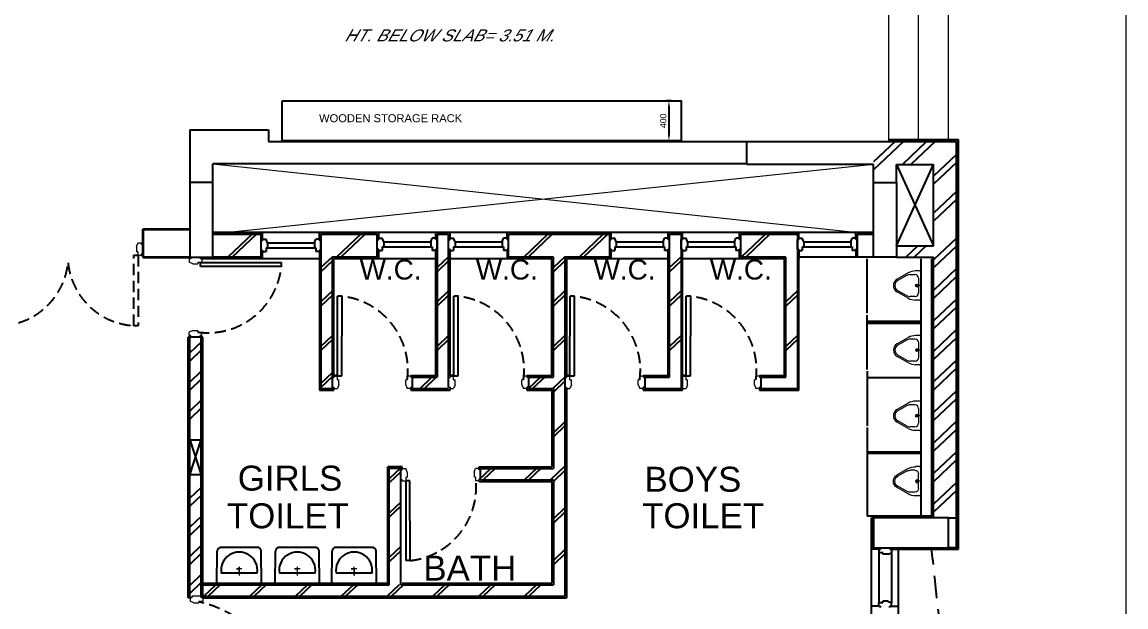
# Model space of a CAD drawing. Extents: x 681461 to 1380439, y -183990 to 19328.
# Drawn here: x 692164 to 703228, y -150969 to -145111 of the extents above; entities that cross this region are included whole.
import ezdxf
from ezdxf.enums import TextEntityAlignment as Align

# ---------------------------------------------------------------- set-up
doc = ezdxf.new("R2010")
doc.units = 0
doc.header["$LTSCALE"] = 900
doc.header["$MEASUREMENT"] = 0
doc.header["$PDMODE"] = 34
doc.linetypes.add('HIDDEN', pattern=[0.375, 0.25, -0.125])
doc.linetypes.add('HIDDEN2', pattern=[0.1875, 0.125, -0.0625])
doc.layers.get('DEFPOINTS').update_dxf_attribs({"color": 3, "linetype": 'CONTINUOUS'})
for name, color, linetype in [('1', 7, 'CONTINUOUS'), ('CL', 8, 'CONTINUOUS'), ('D&R FREAM', 16, 'CONTINUOUS'), ('door', 163, 'CONTINUOUS'), ('DW', 2, 'CONTINUOUS'), ('FUR', 2, 'CONTINUOUS'), ('PLASTER LINE', 8, 'CONTINUOUS'), ('TEXT', 2, 'CONTINUOUS'), ('WALL', 1, 'CONTINUOUS'), ('win', 4, 'CONTINUOUS')]:
    doc.layers.add(name, color=color, linetype=linetype)
doc.layers.add('COL', color=6, linetype='CONTINUOUS', lineweight=25)
doc.layers.add('ELE', color=50, linetype='CONTINUOUS', lineweight=20)
doc.styles.add('ROMANS', font='arial.ttf')
doc.dimstyles.new('MSADIM', dxfattribs={"dimscale": 25, "dimtxt": 2.5, "dimasz": 2.5, "dimexe": 1.2, "dimexo": 1, "dimgap": 1, "dimtad": 1, "dimdec": 0, "dimzin": 1, "dimdsep": 46, "dimtxsty": 'ROMANS', "dimcen": 0, "dimclrd": 3, "dimclrt": 6, "dimadec": 0, "dimazin": 0, "dimtfac": 1, "dimtdec": 0, "dimtofl": 0, "dimtmove": 0, "dimatfit": 3, "dimfxl": 1, "dimtvp": 0.1, "dimtolj": 1, "dimtzin": 1, "dimarcsym": 2})

# ---------------------------------------------------------------- blocks, each defined once
blk = doc.blocks.new('REDFRAME')
at = {"layer": '1', "linetype": 'ByBlock', "lineweight": 13}
for p, q in [((-95, 0), (-95, -15)), ((-95, 0), (0, 0)), ((0, 0), (0, -15)), ((-110, -15), (-110, -50)), ((-110, -15), (-95, -15)), ((-110, -15), (-110, -50)), ((-72, -50), (-110, -50)), ((-72, -50), (-72, -65)), ((-22, -65), (-72, -65)), ((-22, -65), (15, -50)), ((0, -15), (15, -15)), ((15, -15), (15, -50))]:
    blk.add_line(p, q, dxfattribs=at)
blk = doc.blocks.new('A$C271A56B4')
at = {"layer": '1', "lineweight": 0}
for p, q in [((166, 304), (41, 233)), ((146, 274), (49, 219)), ((240, 284), (186, 284)), ((292, 325), (246, 325)), ((305, 12), (305, 313)), ((305, 163), (248, 163)), ((280, 244), (280, 81)), ((166, 21), (41, 92)), ((146, 51), (49, 106)), ((240, 41), (186, 41)), ((292, 0), (246, 0))]:
    blk.add_line(p, q, dxfattribs=at)
blk.add_circle((264, 163), 16.2, dxfattribs=at)
for centre, radius, start, end in [((186, 203), 81.2, 90, 119.5519), ((246, 163), 162, 90, 119.5519), ((240, 244), 40.6, 0, 90), ((292, 313), 12.2, 360, 90), ((81, 163), 81.2, 119.5519, 240.4481), ((81, 163), 65, 119.5519, 240.4481), ((186, 122), 81.2, 240.4481, 270), ((246, 163), 162, 240.4481, 270), ((240, 81), 40.6, 270, 0), ((292, 12), 12.2, 270, 360)]:
    blk.add_arc(centre, radius, start, end, dxfattribs=at)
blk = doc.blocks.new('*D39')
at = {"layer": 'DEFPOINTS', "color": 0, "linetype": 'ByBlock', "lineweight": 13, "ltscale": 1.25}
for p in [(698761, -145900), (698647, -146300), (698771, -146300)]:
    blk.add_point(p, dxfattribs=at)
at = {"layer": 'door', "color": 0, "linetype": 'ByBlock', "lineweight": -2, "ltscale": 1.25}
for p, q in [((698672, -145900), (698617, -145900)), ((698672, -146300), (698617, -146300))]:
    blk.add_line(p, q, dxfattribs=at)
at = {"layer": 'door', "color": 3, "linetype": 'ByBlock', "lineweight": -2, "ltscale": 1.25}
blk.add_line((698647, -145963), (698647, -146238), dxfattribs=at)
at = {"layer": 'door', "color": 3, "linetype": 'ByBlock', "lineweight": 13, "ltscale": 1.25}
for points in [[(698637, -145963), (698658, -145963), (698647, -145900)], [(698637, -146238), (698658, -146238), (698647, -146300)]]:
    blk.add_solid(points, dxfattribs=at)
at = {"layer": 'door', "color": 6, "linetype": 'ByBlock', "ltscale": 1.25, "insert": (698591, -146100), "char_height": 62.5, "attachment_point": 5, "rotation": 90, "style": 'ROMANS'}
blk.add_mtext('\\A1;400', dxfattribs=at)

msp = doc.modelspace()

# ---------------------------------------------------------------- linework, layer by layer
at = {"layer": 'CL', "ltscale": 1.25}
for p, q in [((700534.5, -147466.8), (699934.5, -147466.8)), ((699949.5, -147399.3), (699949.5, -147481.8))]:
    msp.add_line(p, q, dxfattribs=at)
at = {"layer": 'COL', "color": 6}
msp.add_lwpolyline([(700699.5, -146716.8), (700929.5, -146716.8), (700929.5, -147466.8), (700699.5, -147466.8)], close=True, dxfattribs=at)
at = {"layer": 'D&R FREAM', "color": 16, "linetype": 'ByBlock'}
for p, q in [((700752, -150391.8), (700752, -150426.8)), ((700752, -150391.8), (700752, -150426.8)), ((700752, -150391.8), (700752, -150426.8)), ((700752, -150391.8), (700752, -150426.8)), ((700752, -150391.8), (700767, -150391.8)), ((700752, -150391.8), (700767, -150391.8)), ((700790, -150426.8), (700752, -150426.8)), ((700790, -150426.8), (700752, -150426.8)), ((700767, -150376.8), (700862, -150376.8)), ((700767, -150376.8), (700862, -150376.8)), ((700767, -150376.8), (700767, -150391.8)), ((700767, -150376.8), (700767, -150391.8)), ((700790, -150426.8), (700790, -150441.8)), ((700790, -150426.8), (700790, -150441.8)), ((700840, -150441.8), (700790, -150441.8)), ((700840, -150441.8), (700790, -150441.8)), ((700840, -150441.8), (700877, -150426.8)), ((700840, -150441.8), (700877, -150426.8)), ((700862, -150376.8), (700862, -150391.8)), ((700862, -150376.8), (700862, -150391.8)), ((700862, -150391.8), (700877, -150391.8)), ((700862, -150391.8), (700877, -150391.8)), ((700877, -150391.8), (700877, -150426.8)), ((700877, -150391.8), (700877, -150426.8)), ((700840, -150911.8), (700790, -150911.8)), ((700790, -150926.8), (700790, -150911.8)), ((700840, -150911.8), (700877, -150926.8)), ((700790, -150926.8), (700752, -150926.8)), ((700752, -150961.8), (700752, -150926.8)), ((700752, -150961.8), (700752, -150926.8)), ((700752, -150961.8), (700767, -150961.8)), ((700767, -150976.8), (700767, -150961.8)), ((700862, -150961.8), (700877, -150961.8)), ((700862, -150976.8), (700862, -150961.8)), ((700877, -150961.8), (700877, -150926.8))]:
    msp.add_line(p, q, dxfattribs=at)
at = {"layer": 'door', "color": 7, "lineweight": 35, "ltscale": 1.25}
for p, q in [((693374.5, -147186.8), (693844.5, -147186.8)), ((693374.5, -147186.8), (693374.5, -147466.8)), ((693374.5, -147466.8), (693844.5, -147466.8))]:
    msp.add_line(p, q, dxfattribs=at)
at = {"layer": 'door'}
for p, q in [((693953.1, -147517.9), (694763.6, -147519)), ((693953.1, -147558.5), (693953.1, -147517.9)), ((694763.6, -147559.6), (693953.1, -147558.5)), ((694763.6, -147559.6), (694763.6, -147519)), ((695325.7, -148658.2), (695326.7, -147858.2)), ((695367.3, -147858.2), (695326.7, -147858.2)), ((695367.3, -147858.2), (695366.2, -148658.2)), ((696490.7, -148658.2), (696491.7, -147858.2)), ((696532.3, -147858.2), (696491.7, -147858.2)), ((696532.3, -147858.2), (696531.2, -148658.2)), ((697655.7, -148658.2), (697656.7, -147858.2)), ((697697.3, -147858.2), (697656.7, -147858.2)), ((697697.3, -147858.2), (697696.2, -148658.2)), ((698820.7, -148658.2), (698821.7, -147858.2)), ((698862.3, -147858.2), (698821.7, -147858.2)), ((698862.3, -147858.2), (698861.2, -148658.2)), ((695366.2, -148658.2), (695325.7, -148658.2)), ((696531.2, -148658.2), (696490.7, -148658.2)), ((697696.2, -148658.2), (697655.7, -148658.2)), ((698861.2, -148658.2), (698820.7, -148658.2)), ((696010.7, -149705.4), (696011.7, -150505.4)), ((696051.2, -149705.4), (696010.7, -149705.4)), ((696052.3, -150505.4), (696051.2, -149705.4)), ((696052.3, -150505.4), (696011.7, -150505.4))]:
    msp.add_line(p, q, dxfattribs=at)
at = {"layer": 'door', "color": 222, "linetype": 'ByBlock', "lineweight": 13, "ltscale": 1.25}
msp.add_lwpolyline([(681461, -120785.9), (703228, -120785.9), (703228, -183990), (681461, -183990)], close=True, dxfattribs=at)
at = {"layer": 'door', "color": 30, "linetype": 'ByBlock', "ltscale": 1.25}
msp.add_lwpolyline([(694771.2, -145900.4), (698771.2, -145900.4), (698771.2, -146300.4), (694771.2, -146300.4)], close=True, dxfattribs=at)
at = {"layer": 'door', "linetype": 'HIDDEN2'}
for centre, radius, start, end in [((694025.8, -147481.3), 742, 262.36176, 353.93602), ((695289.1, -148596), 742, 352.36176, 83.93602), ((696454.1, -148596), 742, 352.36176, 83.93602), ((697619.1, -148596), 742, 352.36176, 83.93602), ((698784.1, -148596), 742, 352.36176, 83.93602), ((695974.1, -149767.5), 742, 276.06398, 7.63824), ((693700.1, -151998.7), 1105, 13.81396, 77.64591)]:
    msp.add_arc(centre, radius, start, end, dxfattribs=at)
at = {"layer": 'DW', "color": 5, "linetype": 'HIDDEN2'}
msp.add_lwpolyline([(693282.7, -147445.7), (693326.6, -147445.7), (693326.6, -148152.7), (693282.7, -148152.7)], close=True, dxfattribs=at)
for centre, start, end in [((691924.5, -147449.1), 273.13552, 354.03349), ((693324.5, -147449.1), 185.96651, 266.86448)]:
    msp.add_arc(centre, 703.8, start, end, dxfattribs=at)
at = {"layer": 'ELE'}
for p, q in [((700850.1, -146306.8), (700850.1, -142961.8)), ((701150.1, -146306.8), (701150.1, -142961.8)), ((701450.1, -146306.8), (701450.1, -142961.8)), ((700699.5, -146536.8), (694074.5, -147236.8)), ((694074.9, -146531.8), (700699.5, -147236.8))]:
    msp.add_line(p, q, dxfattribs=at)
at = {"layer": 'FUR', "color": 14}
for p, q in [((694117.4, -150746.4), (694120.4, -150411.7)), ((694520.2, -150372.7), (694160.1, -150372.7)), ((694563, -150746.4), (694559.9, -150411.7)), ((694699.7, -150746.4), (694702.7, -150411.7)), ((695102.5, -150372.7), (694742.4, -150372.7)), ((695145.3, -150746.4), (695142.2, -150411.7)), ((695269.3, -150746.4), (695272.3, -150411.7)), ((695672.2, -150372.7), (695312.1, -150372.7)), ((695714.9, -150746.4), (695711.9, -150411.7)), ((694520.1, -150630.4), (694160.2, -150630.4)), ((695102.4, -150630.4), (694742.5, -150630.4)), ((695672.1, -150630.4), (695312.2, -150630.4))]:
    msp.add_line(p, q, dxfattribs=at)
at = {"layer": 'FUR', "color": 14, "const_width": 14.2}
for points in [[(694369.7, -150587.1), (694309.9, -150587.7)], [(694340.6, -150655.5), (694339.8, -150566.4)], [(694952, -150587.1), (694892.2, -150587.7)], [(694922.9, -150655.5), (694922.1, -150566.4)], [(695521.6, -150587.1), (695461.9, -150587.7)], [(695492.6, -150655.5), (695491.8, -150566.4)]]:
    msp.add_lwpolyline(points, dxfattribs=at)
at = {"layer": 'FUR', "color": 14}
for centre, radius, start, end in [((694159.8, -150412.1), 39.4, 89.48277, 179.48277), ((694340.2, -150602.5), 182.1, 351.16243, 188.83757), ((694520.6, -150412.1), 39.4, 0.51723, 90.51723), ((694742.1, -150412.1), 39.4, 89.48277, 179.48277), ((694922.5, -150602.5), 182.1, 351.16243, 188.83757), ((695102.9, -150412.1), 39.4, 0.51723, 90.51723), ((695311.7, -150412.1), 39.4, 89.48277, 179.48277), ((695492.1, -150602.5), 182.1, 351.16243, 188.83757), ((695672.5, -150412.1), 39.4, 0.51723, 90.51723)]:
    msp.add_arc(centre, radius, start, end, dxfattribs=at)
at = {"layer": 'PLASTER LINE', "color": 8, "linetype": 'ByBlock'}
msp.add_line((700674.5, -150076.8), (700674.5, -151099.8), dxfattribs=at)
at = {"layer": 'PLASTER LINE', "color": 8}
for p, q in [((700752, -150961.8), (700674.5, -150961.8)), ((700862, -150961.8), (700954.5, -150961.8))]:
    msp.add_line(p, q, dxfattribs=at)
at = {"layer": 'WALL'}
for p, q in [((693844.5, -146191.8), (694634.5, -146191.8)), ((693844.5, -146191.8), (693844.5, -146716.8)), ((694634.5, -146191.8), (694634.5, -146306.8)), ((694634.5, -146306.8), (701529.1, -146306.8)), ((699429.1, -146306.8), (699649.5, -146306.8)), ((699429.1, -146536.8), (699429.1, -146306.8)), ((699429.1, -146306.8), (701529.1, -146306.8)), ((701529.1, -150376.8), (701529.1, -146306.8)), ((694074.5, -146716.8), (694074.5, -146531.8)), ((700699.5, -146536.8), (699429.1, -146536.8)), ((700699.5, -146716.8), (700699.5, -146536.8)), ((700929.5, -146536.8), (701299.1, -146536.8)), ((700929.5, -146716.8), (700929.5, -146536.8)), ((701299.1, -147351.8), (701299.1, -146536.8)), ((694559.5, -147236.8), (694074.5, -147236.8)), ((694074.5, -147236.8), (694559.5, -147236.8)), ((694559.5, -147466.8), (694559.5, -147236.8)), ((695159.5, -147236.8), (695159.5, -147466.8)), ((695159.5, -147236.8), (695724.5, -147236.8)), ((695724.5, -147466.8), (695724.5, -147236.8)), ((696324.5, -147236.8), (696439.5, -147236.8)), ((696324.5, -147236.8), (696324.5, -148666.8)), ((696439.5, -148766.8), (696439.5, -147236.8)), ((697039.5, -147466.8), (697039.5, -147236.8)), ((697039.5, -147236.8), (698054.5, -147236.8)), ((698054.5, -147466.8), (698054.5, -147236.8)), ((698654.5, -148666.6), (698654.5, -147236.8)), ((698654.5, -147236.8), (698769.5, -147236.8)), ((698769.5, -147236.8), (698769.5, -148781.6)), ((699369.5, -147466.8), (699369.5, -147236.8)), ((699369.5, -147236.8), (699934.5, -147236.8)), ((699934.5, -147236.8), (699934.5, -147466.8)), ((699934.5, -147236.8), (699934.5, -148781.6)), ((700534.5, -147236.8), (700534.5, -147466.8)), ((700534.5, -147236.8), (700699.5, -147236.8)), ((695159.5, -147395.5), (695159.5, -147300.5)), ((695724.5, -147384.3), (695724.5, -147289.3)), ((696324.5, -147384.3), (696324.5, -147289.3)), ((696439.5, -147384.3), (696439.5, -147289.3)), ((698054.5, -147384.3), (698054.5, -147289.3)), ((700929.5, -147351.8), (701299.1, -147351.8)), ((694559.5, -147466.8), (694074.5, -147466.8)), ((695159.5, -147466.8), (695159.5, -148781.8)), ((695274.5, -148781.8), (695274.5, -147466.8)), ((695724.5, -147466.8), (695274.5, -147466.8)), ((697489.5, -147466.8), (697039.5, -147466.8)), ((697489.5, -148666.8), (697489.5, -147466.8)), ((697604.5, -147466.8), (697604.5, -150861.8)), ((698054.5, -147466.8), (697604.5, -147466.8)), ((699819.5, -147466.8), (699369.5, -147466.8)), ((699819.5, -148666.6), (699819.5, -147466.8)), ((700699.5, -147466.8), (700534.5, -147466.8)), ((700929.5, -147466.8), (701299.1, -147466.8)), ((701299.1, -150076.8), (701299.1, -147466.8)), ((693974.5, -148266.8), (693829.5, -148266.8)), ((696074.5, -148666.8), (696074.5, -148781.8)), ((696074.5, -148666.8), (696324.5, -148666.8)), ((697239.5, -148666.8), (697489.5, -148666.8)), ((698404.5, -148666.6), (698654.5, -148666.6)), ((698404.5, -148666.6), (698404.5, -148781.8)), ((699569.5, -148666.6), (699819.5, -148666.6)), ((699569.5, -148666.6), (699569.5, -148781.8)), ((695159.5, -148781.8), (695274.5, -148781.8)), ((696074.5, -148781.8), (696439.5, -148781.8)), ((697239.5, -148781.8), (697489.5, -148781.8)), ((697489.5, -148781.8), (697489.5, -149581.8)), ((698404.5, -148781.6), (698769.5, -148781.6)), ((699569.5, -148781.6), (699934.5, -148781.6)), ((695844.5, -150746.8), (695844.5, -149581.8)), ((695959.5, -149581.8), (695844.5, -149581.8)), ((695959.5, -150746.8), (695959.5, -149581.8)), ((696759.5, -149581.8), (697489.5, -149581.8)), ((696759.5, -149696.8), (696759.5, -149581.8)), ((696759.5, -149696.8), (697489.5, -149696.8)), ((697489.5, -149696.8), (697489.5, -150746.8)), ((701529.1, -150376.8), (701449.5, -150376.8)), ((693959.5, -150746.8), (695844.5, -150746.8)), ((695959.5, -150746.8), (697489.5, -150746.8)), ((693959.5, -150861.8), (697604.5, -150861.8))]:
    msp.add_line(p, q, dxfattribs=at)
at = {"layer": 'WALL', "color": 8, "linetype": 'ByBlock'}
for p, q in [((700998.9, -146306.8), (700699.5, -146590.6)), ((700913.5, -146306.8), (700699.5, -146509.7)), ((700849.5, -146286.8), (701549.1, -146286.8)), ((701229.5, -146306.8), (700986.9, -146536.8)), ((701314.9, -146306.8), (701072.2, -146536.8)), ((701549.1, -150391.8), (701549.1, -146286.8)), ((701529.1, -146437.1), (701299.1, -146655.2)), ((701529.1, -146518), (701299.1, -146736.1)), ((701529.1, -146807.1), (701299.1, -147025.2)), ((701529.1, -146888), (701299.1, -147106.1)), ((694470, -147236.8), (694227.4, -147466.8)), ((694513.6, -147236.8), (694271, -147466.8)), ((694574.5, -147285.5), (694574.5, -147221.8)), ((695559.2, -147236.8), (695316.6, -147466.8)), ((695602.8, -147236.8), (695360.2, -147466.8)), ((695739.5, -147274.3), (695739.5, -147221.8)), ((696454.5, -147274.3), (696454.5, -147221.8)), ((696454.5, -147274.3), (696454.5, -147236.8)), ((697024.5, -147274.3), (697024.5, -147221.8)), ((697435, -147236.8), (697192.4, -147466.8)), ((697478.6, -147236.8), (697236, -147466.8)), ((697989.8, -147236.8), (697747.2, -147466.8)), ((698033.4, -147236.8), (697790.8, -147466.8)), ((698069.5, -147274.3), (698069.5, -147221.8)), ((698639.5, -147274.3), (698639.5, -147221.8)), ((698784.5, -147274.3), (698784.5, -147221.8)), ((699354.5, -147274.3), (699354.5, -147221.8)), ((699615.7, -147236.8), (699373, -147466.8)), ((699659.3, -147236.8), (699416.7, -147466.8)), ((699949.5, -147274.3), (699949.5, -147221.8)), ((700519.5, -147274.3), (700519.5, -147221.8)), ((701141.8, -147351.8), (701020.5, -147466.8)), ((701227.2, -147351.8), (701105.9, -147466.8)), ((701529.1, -147274.1), (701299.1, -147492.2)), ((701529.1, -147355), (701299.1, -147573.1)), ((694574.5, -147481.8), (694574.5, -147410.5)), ((695144.5, -147410.5), (695144.5, -147481.8)), ((695144.5, -147481.8), (695144.5, -148796.8)), ((695274.5, -147461.5), (695158.8, -147571.1)), ((695289.5, -148656.8), (695289.5, -147481.8)), ((695739.5, -147481.8), (695739.5, -147399.3)), ((696439.5, -147461.5), (696323.8, -147571.1)), ((697024.5, -147399.3), (697024.5, -147481.8)), ((697604.5, -147461.5), (697488.8, -147571.1)), ((698069.5, -147481.8), (698069.5, -147384.3)), ((698769.5, -147461.5), (698653.8, -147571.1)), ((699354.5, -147481.8), (699354.5, -147384.3)), ((700519.5, -147399.3), (700519.5, -147466.8)), ((695274.5, -147502.8), (695158.8, -147612.5)), ((696439.5, -147502.8), (696323.8, -147612.5)), ((697604.5, -147502.8), (697488.8, -147612.5)), ((698769.5, -147502.8), (698653.8, -147612.5)), ((701529.1, -147580.1), (701299.1, -147798.2)), ((701529.1, -147661), (701299.1, -147879.1)), ((695274.5, -147804.3), (695158.8, -147913.9)), ((696439.5, -147804.3), (696323.8, -147913.9)), ((697604.5, -147804.3), (697488.8, -147913.9)), ((698769.5, -147804.3), (698653.8, -147913.9)), ((699934.5, -147804.3), (699818.8, -147913.9)), ((695274.5, -147845.6), (695158.8, -147955.3)), ((696439.5, -147845.6), (696323.8, -147955.3)), ((697604.5, -147845.6), (697488.8, -147955.3)), ((698769.5, -147845.6), (698653.8, -147955.3)), ((699934.5, -147845.6), (699818.8, -147955.3)), ((701529.1, -147886.1), (701299.1, -148104.2)), ((701529.1, -147967), (701299.1, -148185.1)), ((695274.5, -148250.8), (695158.8, -148360.5)), ((696439.5, -148250.8), (696323.8, -148360.5)), ((697604.5, -148250.8), (697488.8, -148360.5)), ((698769.5, -148250.8), (698653.8, -148360.5)), ((699934.5, -148250.8), (699818.8, -148360.5)), ((701529.1, -148192.1), (701299.1, -148410.2)), ((693959.5, -148316.8), (693844.5, -148425.8)), ((695274.5, -148292.1), (695158.8, -148401.8)), ((696439.5, -148292.1), (696323.8, -148401.8)), ((697604.5, -148292.1), (697488.8, -148401.8)), ((698769.5, -148292.1), (698653.8, -148401.8)), ((699934.5, -148292.1), (699818.8, -148401.8)), ((701529.1, -148273), (701299.1, -148491.1)), ((693959.5, -148397.7), (693844.5, -148506.7)), ((701529.1, -148498.1), (701299.1, -148716.2)), ((701529.1, -148579), (701299.1, -148797.1)), ((693959.5, -148607.8), (693844.5, -148716.8)), ((693959.5, -148688.7), (693844.5, -148797.7)), ((695274.5, -148620.8), (695158.8, -148730.5)), ((695274.5, -148662.2), (695158.8, -148771.8)), ((696059.5, -148651.8), (696309.5, -148651.8)), ((696059.5, -148651.8), (696059.5, -148656.8)), ((696269.1, -148671.8), (696147.8, -148786.8)), ((696312.7, -148671.8), (696191.4, -148786.8)), ((697224.5, -148651.8), (697224.5, -148656.8)), ((697358.8, -148666.8), (697239.5, -148779.9)), ((697402.4, -148666.8), (697281.1, -148781.8)), ((697604.5, -148668), (697484.5, -148781.8)), ((698389.5, -148651.8), (698389.5, -148656.8)), ((698389.5, -148651.8), (698639.5, -148651.8)), ((699554.5, -148651.8), (699554.5, -148656.8)), ((699554.5, -148651.8), (699804.5, -148651.8)), ((695144.5, -148796.8), (695289.5, -148796.8)), ((695289.5, -148796.8), (695289.5, -148781.8)), ((696059.5, -148781.8), (696059.5, -148796.8)), ((696059.5, -148796.8), (696454.5, -148796.8)), ((697224.5, -148781.8), (697224.5, -148796.8)), ((697604.5, -148709.3), (697488.8, -148819)), ((697604.5, -148709.3), (697488.8, -148819)), ((698389.5, -148781.8), (698389.5, -148796.8)), ((698389.5, -148796.8), (698784.5, -148796.8)), ((699554.5, -148781.8), (699554.5, -148796.8)), ((699554.5, -148796.8), (699949.5, -148796.8)), ((701529.1, -148804.1), (701299.1, -149022.2)), ((693959.5, -148898.8), (693844.5, -149007.8)), ((701529.1, -148885), (701299.1, -149103.1)), ((693959.5, -148979.7), (693844.5, -149088.7)), ((697604.5, -149114.5), (697488.8, -149224.2)), ((701529.1, -149110.1), (701299.1, -149328.2)), ((697604.5, -149155.9), (697488.8, -149265.5)), ((701529.1, -149191), (701299.1, -149409.1)), ((701529.1, -149416.1), (701299.1, -149634.2)), ((695829.5, -150731.8), (695829.5, -149566.8)), ((695974.5, -149566.8), (695829.5, -149566.8)), ((695959.5, -149576.5), (695843.8, -149686.1)), ((695974.5, -149581.8), (695974.5, -149566.8)), ((696861.7, -149581.8), (696740.4, -149696.8)), ((696744.5, -149566.8), (697474.5, -149566.8)), ((696744.5, -149596.8), (696744.5, -149566.8)), ((696744.5, -149566.8), (696744.5, -149566.8)), ((696905.3, -149581.8), (696784, -149696.8)), ((697320.8, -149581.8), (697199.5, -149696.8)), ((697364.4, -149581.8), (697243.1, -149696.8)), ((697604.5, -149561), (697461.3, -149696.8)), ((701529.1, -149497), (701299.1, -149715.1)), ((695959.5, -149617.8), (695843.8, -149727.5)), ((697604.5, -149602.4), (697488.8, -149712)), ((693959.5, -149771.8), (693844.5, -149880.8)), ((696744.5, -149711.8), (696744.5, -149706.8)), ((696744.5, -149711.8), (697474.5, -149711.8)), ((697474.5, -149711.8), (697474.5, -150731.8)), ((701529.1, -149722.1), (701299.1, -149940.2)), ((701529.1, -149803), (701299.1, -150021.1)), ((693959.5, -149852.7), (693844.5, -149961.7)), ((695959.5, -149919.3), (695843.8, -150028.9)), ((695959.5, -149960.6), (695843.8, -150070.3)), ((697604.5, -149978.2), (697488.8, -150087.9)), ((697604.5, -150019.6), (697488.8, -150129.3)), ((693959.5, -150062.8), (693844.5, -150171.8)), ((700684.5, -150061.8), (700684.5, -150391.8)), ((701449.5, -150076.8), (701529.1, -150076.8)), ((693959.5, -150143.7), (693844.5, -150252.7)), ((693959.5, -150353.8), (693844.5, -150462.8)), ((693959.5, -150434.7), (693844.5, -150543.7)), ((695959.5, -150365.8), (695843.8, -150475.5)), ((695959.5, -150407.1), (695843.8, -150516.8)), ((697604.5, -150395.5), (697488.8, -150505.1)), ((697604.5, -150436.8), (697488.8, -150546.5)), ((700752, -150391.8), (700674.5, -150391.8)), ((700752, -150391.8), (700684.5, -150391.8)), ((700877, -150391.8), (701549.1, -150391.8)), ((693959.5, -150644.8), (693844.5, -150753.8)), ((693959.5, -150725.7), (693844.5, -150834.7)), ((693974.5, -150731.8), (695829.5, -150731.8)), ((694107.4, -150746.8), (693986.1, -150861.8)), ((694151, -150746.8), (694029.7, -150861.8)), ((694566.5, -150746.8), (694445.2, -150861.8)), ((694610.1, -150746.8), (694488.8, -150861.8)), ((695025.5, -150746.8), (694904.2, -150861.8)), ((695069.1, -150746.8), (694947.8, -150861.8)), ((695484.6, -150746.8), (695363.3, -150861.8)), ((695528.2, -150746.8), (695406.9, -150861.8)), ((695943.6, -150746.8), (695822.3, -150861.8)), ((695987.2, -150746.8), (695865.9, -150861.8)), ((695974.5, -150731.8), (697474.5, -150731.8)), ((696402.7, -150746.8), (696281.4, -150861.8)), ((696446.3, -150746.8), (696325, -150861.8)), ((696861.7, -150746.8), (696740.4, -150861.8)), ((696905.3, -150746.8), (696784, -150861.8)), ((697320.8, -150746.8), (697199.5, -150861.8)), ((697364.4, -150746.8), (697243.1, -150861.8)), ((693974.5, -150876.8), (697619.5, -150876.8))]:
    msp.add_line(p, q, dxfattribs=at)
at = {"layer": 'WALL', "color": 1, "linetype": 'Continuous'}
msp.add_line((699429.1, -146531.8), (694074.5, -146531.8), dxfattribs=at)
at = {"layer": 'WALL', "color": 9}
for p, q in [((700929.5, -146536.8), (701299.1, -147351.8)), ((700929.5, -147351.8), (701299.1, -146536.8))]:
    msp.add_line(p, q, dxfattribs=at)
at = {"layer": 'WALL', "color": 8}
for p, q in [((693374.5, -147186.8), (693374.5, -147446.8)), ((700699.5, -147219.6), (694074.5, -147219.6)), ((695144.5, -147285.5), (695144.5, -147221.8)), ((696309.5, -147274.3), (696309.5, -147221.8)), ((698069.5, -147274.3), (698069.5, -147236.8)), ((698784.5, -147274.3), (698784.5, -147236.8)), ((693359.5, -147434.1), (693359.5, -147454.1)), ((695144.5, -147481.8), (693965, -147481.8)), ((696309.5, -147481.8), (695289.5, -147481.8)), ((696309.5, -148651.8), (696309.5, -147399.3)), ((696454.5, -148656.8), (696454.5, -147399.3)), ((697474.5, -147481.8), (696454.5, -147481.8)), ((697474.5, -148651.8), (697474.5, -147481.8)), ((697619.5, -147481.8), (697619.5, -148656.8)), ((698639.5, -147481.8), (697619.5, -147481.8)), ((698639.5, -148651.8), (698639.5, -147399.3)), ((698784.5, -148796.8), (698784.5, -147399.3)), ((699804.5, -147481.8), (698784.5, -147481.8)), ((699804.5, -148651.8), (699804.5, -147481.8)), ((699949.5, -148796.8), (699949.5, -147399.3)), ((700634.3, -148028.2), (700634.3, -147481.8)), ((701174.3, -150051.8), (701174.3, -147481.8)), ((701284.1, -150061.8), (701284.1, -147481.8)), ((700634.3, -148591.7), (700634.3, -148045.3)), ((701175.6, -148111.5), (700635.6, -148111.5)), ((700635.6, -148128.6), (701175.6, -148128.6)), ((693829.5, -150876.8), (693829.5, -148266.8)), ((693974.5, -150861.8), (693974.5, -148266.8)), ((697224.5, -148651.8), (697474.5, -148651.8)), ((700634.3, -148608.8), (700634.3, -149155.1)), ((701175.6, -148674.9), (700635.6, -148674.9)), ((696454.5, -148796.8), (696454.5, -148781.8)), ((697224.5, -148796.8), (697474.5, -148796.8)), ((697474.5, -148796.8), (697474.5, -149566.8)), ((697619.5, -148781.8), (697619.5, -150876.8)), ((700634.3, -149172.2), (700634.3, -150061.8)), ((700634.3, -149415.7), (701174.3, -149415.7)), ((701174.3, -149432.8), (700634.3, -149432.8)), ((701284.1, -150061.8), (700634.3, -150061.8)), ((700949.5, -153344.8), (700949.5, -150391.8)), ((693849.5, -150876.8), (693829.5, -150876.8))]:
    msp.add_line(p, q, dxfattribs=at)
at = {"layer": 'WALL', "color": 1, "linetype": 'ByBlock'}
for p, q in [((694559.5, -147395.5), (694559.5, -147300.5)), ((694559.5, -147300.5), (694574.5, -147300.5)), ((694574.5, -147300.5), (694574.5, -147285.5)), ((694574.5, -147285.5), (694609.5, -147285.5)), ((694624.5, -147322.5), (694609.5, -147285.5)), ((694609.5, -147372.5), (694609.5, -147410.5)), ((694609.5, -147372.5), (694624.5, -147372.5)), ((694624.5, -147322.5), (694624.5, -147372.5)), ((695094.5, -147322.5), (695109.5, -147285.5)), ((695094.5, -147322.5), (695094.5, -147372.5)), ((695109.5, -147372.5), (695094.5, -147372.5)), ((695144.5, -147285.5), (695109.5, -147285.5)), ((695109.5, -147372.5), (695109.5, -147410.5)), ((695144.5, -147300.5), (695144.5, -147285.5)), ((695159.5, -147300.5), (695144.5, -147300.5)), ((695724.5, -147289.3), (695739.5, -147289.3)), ((695739.5, -147274.3), (695774.5, -147274.3)), ((695739.5, -147289.3), (695739.5, -147274.3)), ((695789.5, -147311.3), (695774.5, -147274.3)), ((695774.5, -147361.3), (695789.5, -147361.3)), ((695774.5, -147361.3), (695774.5, -147399.3)), ((695789.5, -147311.3), (695789.5, -147361.3)), ((696259.5, -147311.3), (696274.5, -147274.3)), ((696259.5, -147311.3), (696259.5, -147361.3)), ((696274.5, -147361.3), (696259.5, -147361.3)), ((696309.5, -147274.3), (696274.5, -147274.3)), ((696274.5, -147361.3), (696274.5, -147399.3)), ((696309.5, -147289.3), (696309.5, -147274.3)), ((696324.5, -147289.3), (696309.5, -147289.3)), ((696439.5, -147289.3), (696454.5, -147289.3)), ((696454.5, -147289.3), (696454.5, -147274.3)), ((696454.5, -147274.3), (696489.5, -147274.3)), ((696504.5, -147311.3), (696489.5, -147274.3)), ((696489.5, -147361.3), (696489.5, -147399.3)), ((696489.5, -147361.3), (696504.5, -147361.3)), ((696504.5, -147311.3), (696504.5, -147361.3)), ((696974.5, -147311.3), (696989.5, -147274.3)), ((696974.5, -147311.3), (696974.5, -147361.3)), ((696989.5, -147361.3), (696974.5, -147361.3)), ((697024.5, -147274.3), (696989.5, -147274.3)), ((696989.5, -147361.3), (696989.5, -147399.3)), ((697024.5, -147289.3), (697024.5, -147274.3)), ((697039.5, -147289.3), (697024.5, -147289.3)), ((697039.5, -147384.3), (697039.5, -147289.3)), ((698054.5, -147289.3), (698069.5, -147289.3)), ((698069.5, -147274.3), (698104.5, -147274.3)), ((698069.5, -147289.3), (698069.5, -147274.3)), ((698119.5, -147311.3), (698104.5, -147274.3)), ((698104.5, -147361.3), (698119.5, -147361.3)), ((698104.5, -147361.3), (698104.5, -147399.3)), ((698119.5, -147311.3), (698119.5, -147361.3)), ((698589.5, -147311.3), (698604.5, -147274.3)), ((698589.5, -147311.3), (698589.5, -147361.3)), ((698604.5, -147361.3), (698589.5, -147361.3)), ((698639.5, -147274.3), (698604.5, -147274.3)), ((698604.5, -147361.3), (698604.5, -147399.3)), ((698639.5, -147289.3), (698639.5, -147274.3)), ((698654.5, -147289.3), (698639.5, -147289.3)), ((698654.5, -147384.3), (698654.5, -147289.3)), ((698769.5, -147384.3), (698769.5, -147289.3)), ((698769.5, -147289.3), (698784.5, -147289.3)), ((698784.5, -147289.3), (698784.5, -147274.3)), ((698784.5, -147274.3), (698819.5, -147274.3)), ((698834.5, -147311.3), (698819.5, -147274.3)), ((698819.5, -147361.3), (698819.5, -147399.3)), ((698819.5, -147361.3), (698834.5, -147361.3)), ((698834.5, -147311.3), (698834.5, -147361.3)), ((699304.5, -147311.3), (699319.5, -147274.3)), ((699304.5, -147311.3), (699304.5, -147361.3)), ((699319.5, -147361.3), (699304.5, -147361.3)), ((699354.5, -147274.3), (699319.5, -147274.3)), ((699319.5, -147361.3), (699319.5, -147399.3)), ((699354.5, -147289.3), (699354.5, -147274.3)), ((699369.5, -147289.3), (699354.5, -147289.3)), ((699369.5, -147384.3), (699369.5, -147289.3)), ((699934.5, -147289.3), (699949.5, -147289.3)), ((699934.5, -147384.3), (699934.5, -147289.3)), ((699949.5, -147274.3), (699984.5, -147274.3)), ((699949.5, -147289.3), (699949.5, -147274.3)), ((699999.5, -147311.3), (699984.5, -147274.3)), ((699984.5, -147361.3), (699999.5, -147361.3)), ((699984.5, -147361.3), (699984.5, -147399.3)), ((699999.5, -147311.3), (699999.5, -147361.3)), ((700469.5, -147311.3), (700484.5, -147274.3)), ((700469.5, -147311.3), (700469.5, -147361.3)), ((700484.5, -147361.3), (700469.5, -147361.3)), ((700519.5, -147274.3), (700484.5, -147274.3)), ((700484.5, -147361.3), (700484.5, -147399.3)), ((700519.5, -147289.3), (700519.5, -147274.3)), ((700534.5, -147289.3), (700519.5, -147289.3)), ((700534.5, -147384.3), (700534.5, -147289.3)), ((694559.5, -147395.5), (694574.5, -147395.5)), ((694574.5, -147410.5), (694574.5, -147395.5)), ((694574.5, -147410.5), (694609.5, -147410.5)), ((694574.5, -147410.5), (694609.5, -147410.5)), ((695144.5, -147410.5), (695109.5, -147410.5)), ((695144.5, -147410.5), (695109.5, -147410.5)), ((695159.5, -147395.5), (695144.5, -147395.5)), ((695144.5, -147410.5), (695144.5, -147395.5)), ((695724.5, -147384.3), (695739.5, -147384.3)), ((695739.5, -147399.3), (695739.5, -147384.3)), ((695739.5, -147399.3), (695774.5, -147399.3)), ((695739.5, -147399.3), (695774.5, -147399.3)), ((696309.5, -147399.3), (696274.5, -147399.3)), ((696309.5, -147399.3), (696274.5, -147399.3)), ((696309.5, -147399.3), (696309.5, -147384.3)), ((696324.5, -147384.3), (696309.5, -147384.3)), ((696439.5, -147384.3), (696454.5, -147384.3)), ((696454.5, -147399.3), (696454.5, -147384.3)), ((696454.5, -147399.3), (696489.5, -147399.3)), ((696454.5, -147399.3), (696489.5, -147399.3)), ((697024.5, -147399.3), (696989.5, -147399.3)), ((697024.5, -147399.3), (696989.5, -147399.3)), ((697039.5, -147384.3), (697024.5, -147384.3)), ((697024.5, -147399.3), (697024.5, -147384.3)), ((698054.5, -147384.3), (698069.5, -147384.3)), ((698069.5, -147399.3), (698069.5, -147384.3)), ((698069.5, -147399.3), (698104.5, -147399.3)), ((698069.5, -147399.3), (698104.5, -147399.3)), ((698639.5, -147399.3), (698604.5, -147399.3)), ((698639.5, -147399.3), (698604.5, -147399.3)), ((698639.5, -147399.3), (698639.5, -147384.3)), ((698654.5, -147384.3), (698639.5, -147384.3)), ((698769.5, -147384.3), (698784.5, -147384.3)), ((698784.5, -147399.3), (698784.5, -147384.3)), ((698784.5, -147399.3), (698819.5, -147399.3)), ((698784.5, -147399.3), (698819.5, -147399.3)), ((699354.5, -147399.3), (699319.5, -147399.3)), ((699354.5, -147399.3), (699319.5, -147399.3)), ((699369.5, -147384.3), (699354.5, -147384.3)), ((699354.5, -147399.3), (699354.5, -147384.3)), ((699934.5, -147384.3), (699949.5, -147384.3)), ((699949.5, -147399.3), (699949.5, -147384.3)), ((699949.5, -147399.3), (699984.5, -147399.3)), ((699949.5, -147399.3), (699984.5, -147399.3)), ((700519.5, -147399.3), (700484.5, -147399.3)), ((700519.5, -147399.3), (700484.5, -147399.3)), ((700519.5, -147399.3), (700519.5, -147384.3)), ((700534.5, -147384.3), (700519.5, -147384.3)), ((693844.5, -150876.8), (693844.5, -148266.8)), ((693959.5, -150861.8), (693959.5, -148266.8)), ((695325.7, -148651.8), (695289.5, -148651.8)), ((696490.7, -148651.8), (696454.5, -148651.8)), ((697655.7, -148651.8), (697619.5, -148651.8)), ((698820.7, -148651.8), (698784.5, -148651.8)), ((700752, -150391.8), (700767, -150391.8)), ((700752, -150391.8), (700752, -150426.8)), ((700752, -150391.8), (700752, -150426.8)), ((700790, -150426.8), (700752, -150426.8)), ((700767, -150376.8), (700862, -150376.8)), ((700767, -150376.8), (700767, -150391.8)), ((700790, -150426.8), (700790, -150441.8)), ((700840, -150441.8), (700790, -150441.8)), ((700840, -150441.8), (700877, -150426.8)), ((700862, -150376.8), (700862, -150391.8)), ((700862, -150391.8), (700877, -150391.8)), ((700877, -150391.8), (700877, -150426.8)), ((693959.5, -150861.8), (693959.5, -150876.8))]:
    msp.add_line(p, q, dxfattribs=at)
at = {"layer": 'WALL', "color": 2}
for p, q in [((700929.5, -147466.8), (701299.1, -147466.8)), ((697239.5, -148666.8), (697239.5, -148781.8))]:
    msp.add_line(p, q, dxfattribs=at)
at = {"layer": 'WALL', "color": 4}
for p, q in [((693844.5, -149646.8), (693959.5, -149296.8)), ((693844.5, -149296.8), (693959.5, -149646.8))]:
    msp.add_line(p, q, dxfattribs=at)
at = {"layer": 'WALL', "color": 6}
for points in [[(693844.5, -147466.8), (694074.5, -147466.8), (694074.5, -146716.8), (693844.5, -146716.8)], [(700699.5, -150376.8), (701449.5, -150376.8), (701449.5, -150076.8), (700699.5, -150076.8)]]:
    msp.add_lwpolyline(points, close=True, dxfattribs=at)
at = {"layer": 'WALL', "color": 4}
msp.add_lwpolyline([(693844.5, -149296.8), (693959.5, -149296.8), (693959.5, -149646.8), (693844.5, -149646.8)], close=True, dxfattribs=at)
at = {"layer": 'WALL', "color": 5, "linetype": 'HIDDEN'}
msp.add_arc((664600.4, -154670.3), 36929.1, 353.32351, 6.67649, dxfattribs=at)
at = {"layer": 'win', "linetype": 'ByBlock'}
for p, q in [((694624.5, -147322.5), (695094.5, -147322.5)), ((694624.5, -147372.5), (695094.5, -147372.5)), ((695789.5, -147311.3), (696259.5, -147311.3)), ((695789.5, -147361.3), (696259.5, -147361.3)), ((696504.5, -147311.3), (696974.5, -147311.3)), ((696504.5, -147361.3), (696974.5, -147361.3)), ((698119.5, -147311.3), (698589.5, -147311.3)), ((698119.5, -147361.3), (698589.5, -147361.3)), ((698834.5, -147311.3), (699304.5, -147311.3)), ((698834.5, -147361.3), (699304.5, -147361.3)), ((699999.5, -147311.3), (700469.5, -147311.3)), ((699999.5, -147361.3), (700469.5, -147361.3)), ((700752, -150426.8), (700752, -150926.8)), ((700752, -150426.8), (700752, -150926.8)), ((700877, -150426.8), (700877, -150926.8)), ((700877, -150426.8), (700877, -150926.8))]:
    msp.add_line(p, q, dxfattribs=at)

# ---------------------------------------------------------------- block references
at = {"layer": 'FUR', "xscale": 0.8999982001259923, "yscale": 0.899998200009577, "zscale": 0.8999982000000001}
for p in [(700897.2, -147897), (700898.5, -148543.7), (700897.2, -149201.3)]:
    msp.add_blockref('A$C271A56B4', p, dxfattribs=at)
at = {"layer": 'FUR', "xscale": -0.8999982001259923, "yscale": 0.899998200009577, "zscale": 0.8999982000000001, "rotation": 180}
msp.add_blockref('A$C271A56B4', (700897.2, -149564), dxfattribs=at)
at = {"layer": 'WALL', "color": 8, "linetype": 'ByBlock', "xscale": -1}
for p, rotation in [((693374.5, -147339.1), 270), ((695274.5, -148766.8), 90), ((696439.5, -148766.8), 90), ((697604.5, -148766.8), 90), ((698769.5, -148766.8), 90), ((696759.5, -149596.8), 270)]:
    msp.add_blockref('REDFRAME', p, dxfattribs=dict(at, rotation=rotation))
for p in [(693855, -147466.8), (693864.5, -150861.8)]:
    msp.add_blockref('REDFRAME', p, dxfattribs=at)
at = {"layer": 'WALL', "color": 8, "linetype": 'ByBlock'}
for p, rotation in [((693855, -148266.8), 180), ((695959.5, -149596.8), 90)]:
    msp.add_blockref('REDFRAME', p, dxfattribs=dict(at, rotation=rotation))
at = {"layer": 'WALL', "color": 2, "rotation": 270}
for p in [(696074.5, -148766.8), (697239.5, -148766.8), (698404.5, -148766.8), (699569.5, -148766.8)]:
    msp.add_blockref('REDFRAME', p, dxfattribs=at)

# ---------------------------------------------------------------- texts
at = {"layer": 'COL', "color": 7, "style": 'ROMANS', "oblique": 30}
msp.add_text('HT. BELOW SLAB= 3.51 M.', height=120, dxfattribs=at).set_placement((695389.6, -145304.7))
at = {"layer": 'TEXT', "color": 7, "style": 'ROMANS'}
for s, height, p in [('WOODEN STORAGE RACK', 80, (695857.6, -146074.1)), ('W.C.', 200, (695857.6, -147589.9)), ('W.C.', 200, (697022.6, -147589.9)), ('W.C.', 200, (698202.6, -147589.9)), ('W.C.', 200, (699367.6, -147589.9))]:
    msp.add_text(s, height=height, dxfattribs=at).set_placement(p, align=Align.MIDDLE)
at = {"layer": 'TEXT', "color": 0, "style": 'ROMANS'}
for s, p in [('GIRLS', (694849.5, -149679.3)), ('BOYS', (698887.6, -149690.3)), ('TOILET', (694828.2, -150056.4)), (' TOILET', (698942, -150056.2)), ('BATH', (696652, -150581))]:
    msp.add_text(s, height=250, dxfattribs=at).set_placement(p, align=Align.MIDDLE)

# ---------------------------------------------------------------- dimensions: what is measured, and where the dimension line sits
at = {"layer": 'door', "color": 30, "linetype": 'ByBlock', "ltscale": 1.25}
dim = msp.add_linear_dim(base=(698647.5, -146300.4), p1=(698761.2, -145900.4), p2=(698771.2, -146300.4), angle=90, dimstyle='MSADIM', override={"dimfxlon": 1}, dxfattribs=at)
dim.commit()
dim.dimension.update_dxf_attribs({"geometry": '*D39', "text_midpoint": (698590.6, -146100.4)})

doc.saveas('drawing.dxf')
